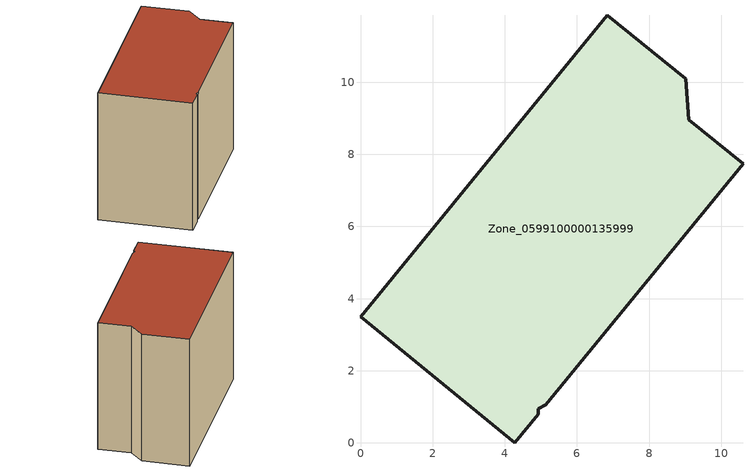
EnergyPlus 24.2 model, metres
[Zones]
Zone_0599100000135999
 floor ground (C_G): 4.92,0.8 4.27,0 0,3.5 6.84,11.86 9.01,10.1 9.1,8.96 10.6,7.74 5.14,1.06 4.93,0.95 z0
 wall outside (C_F): 6.84,11.86 0,3.5 4.27,0 4.92,0.8 4.93,0.95 5.14,1.06 10.6,7.74 9.1,8.96 9.01,10.1 6.84,11.86 z0:8.1
 roof outside (C_R): 4.92,0.8 4.93,0.95 5.14,1.06 10.6,7.74 9.1,8.96 9.01,10.1 6.84,11.86 0,3.5 4.27,0 z8.1
[BUILDING]
Pand.0599100000135999: North Axis=0; Terrain=City; Loads Convergence Tolerance Value=0.04; Temperature Convergence Tolerance Value=0.4; Solar Distribution=FullExterior; Maximum Number of Warmup Days=25; Minimum Number of Warmup Days=1
[Site:Location]
Rotterdam.The.Hague.AP_ZH_NLD Design_Conditions: Latitude=51.96; Longitude=4.45; Time Zone=1; Elevation=-4.5
[SITE:GROUNDTEMPERATURE:BUILDINGSURFACE]
18, 18, 18, 18, 18, 18, 18, 18, 18, 18, 18, 18
[MATERIAL] Thermal Absorptance=0.9; Solar Absorptance=0.7; Visible Absorptance=0.7
Name | Roughness | Thickness | Conductivity | Density | Specific Heat
G.TC.1946 | MediumSmooth | 0.15 | 1 | 540 | 1210
F.TC.1946 | Rough | 0.3 | 0.857143 | 1920 | 840
R.TC.1946 | MediumRough | 0.2 | 0.909091 | 1500 | 1000
[CONSTRUCTION]
C_G: G.TC.1946
C_F: F.TC.1946
C_R: R.TC.1946
[ZONE]
Zone_0599100000135999: Type=1; Multiplier=1; Ceiling Height=Autocalculate; Volume=Autocalculate; Floor Area=autocalculate; Part of Total Floor Area=Yes
[ZONEINFILTRATION:DESIGNFLOWRATE]
Infil_Zone_0599100000135999: Zone or ZoneList or Space or SpaceList=Zone_0599100000135999; Schedule=AlwaysOn; Design Flow Rate Calculation Method=Flow/Area; Flow Rate per Floor Area=0.003; Constant Term Coefficient=1; Temperature Term Coefficient=0; Velocity Term Coefficient=0; Velocity Squared Term Coefficient=0
[HVACTEMPLATE:ZONE:IDEALLOADSAIRSYSTEM]
Zone_0599100000135999: Maximum Heating Supply Air Temperature=50; Minimum Cooling Supply Air Temperature=13; Maximum Heating Supply Air Humidity Ratio=0.0156; Minimum Cooling Supply Air Humidity Ratio=0.0077; Heating Limit=NoLimit; Cooling Limit=NoLimit; Dehumidification Control Type=ConstantSensibleHeatRatio; Cooling Sensible Heat Ratio=0.7; Dehumidification Setpoint=60; Humidification Control Type=None; Humidification Setpoint=30; Outdoor Air Method=None; Outdoor Air Flow Rate per Person=0.00944; Outdoor Air Flow Rate per Zone Floor Area=0; Outdoor Air Flow Rate per Zone=0; Demand Controlled Ventilation Type=None; Outdoor Air Economizer Type=NoEconomizer; Heat Recovery Type=None; Sensible Heat Recovery Effectiveness=0.7; Latent Heat Recovery Effectiveness=0.65
[ZONECONTROL:THERMOSTAT]
ThermostatControl_Zone_0599100000135999: Zone or ZoneList=Zone_0599100000135999; Control Type Schedule=DualSetpointControlType; Control 1=Thermostat_Zone_0599100000135999; Temperature Difference Between Cutout And Setpoint=0
[THERMOSTATSETPOINT:DUALSETPOINT]
Thermostat_Zone_0599100000135999: Heating Setpoint Temperature Schedule=HeatingSetpoint_Zone_0599100000135999; Cooling Setpoint Temperature Schedule=CoolingSetpoint_Zone_0599100000135999
[SCHEDULE:COMPACT]
HeatingSetpoint_Zone_0599100000135999: Through: 12/31, For: AllDays, Until: 24:00, 21
CoolingSetpoint_Zone_0599100000135999: Through: 12/31, For: AllDays, Until: 24:00, 24
DualSetpointControlType: Through: 12/31, For: AllDays, Until: 24:00, 4
AlwaysOn: Through: 12/31, For: AllDays, Until: 24:00, 1
